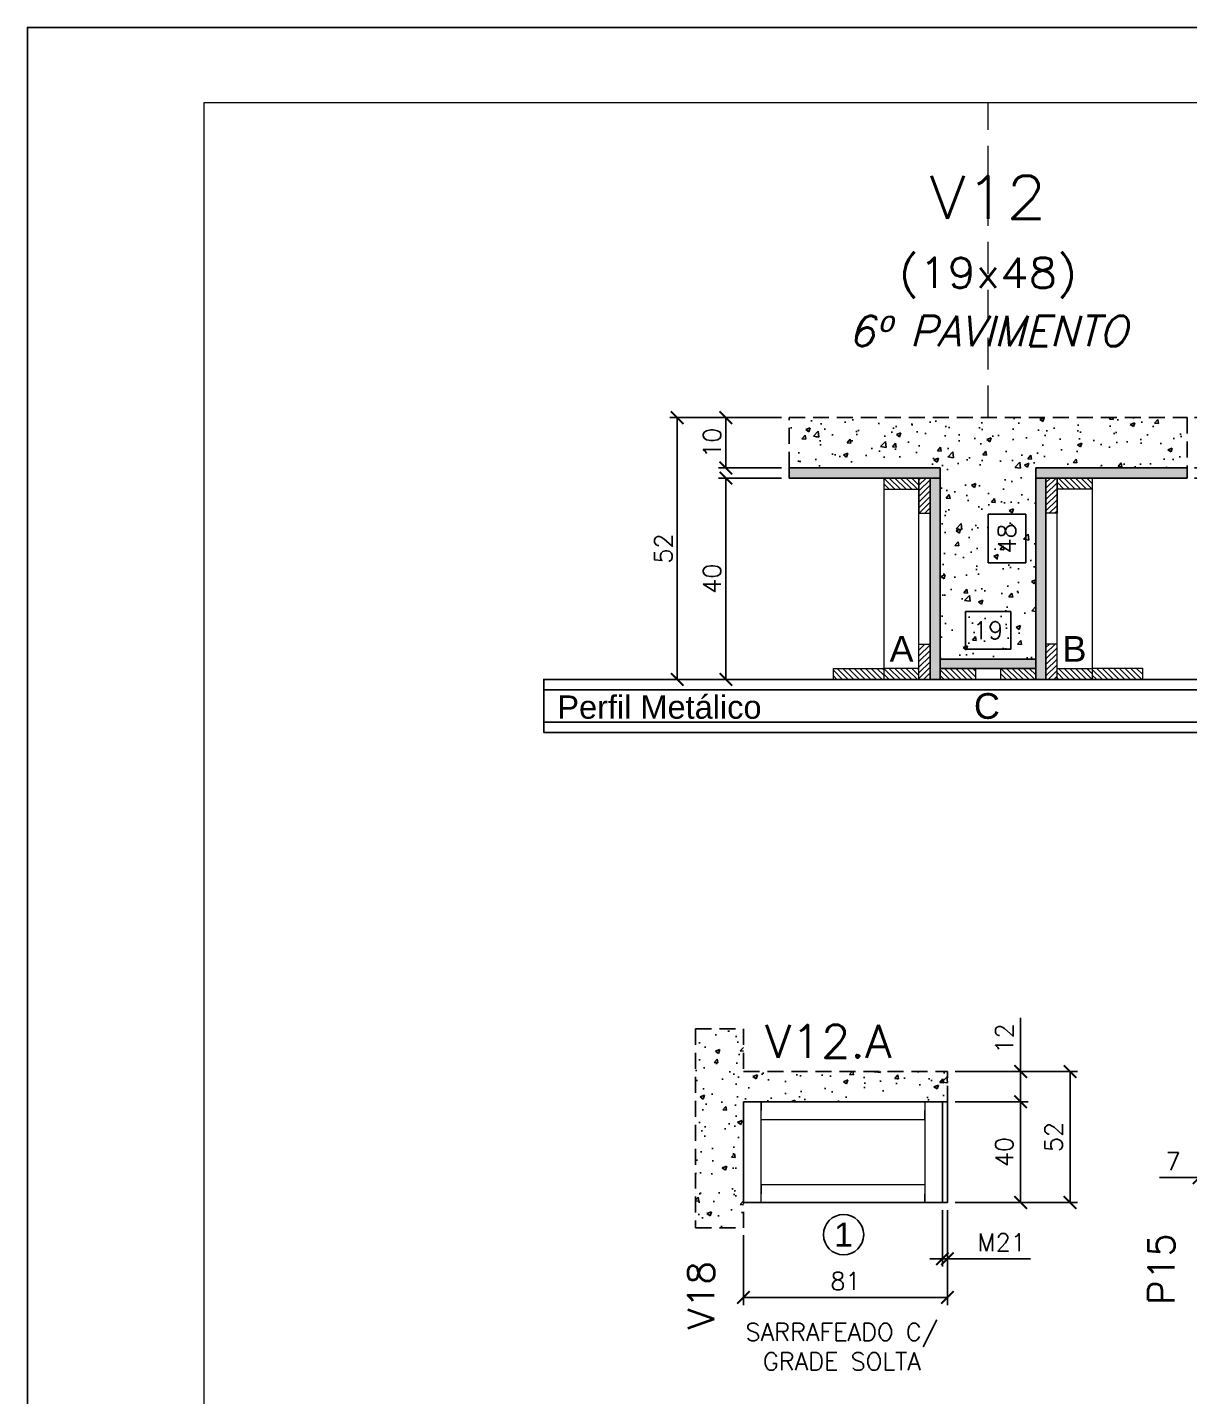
# Model space of a CAD drawing. Extents: x -23436 to 4767, y -4638 to 9755.
# Drawn here: x -15921 to -15460, y 2288 to 2832 of the extents above; entities that cross this region are included whole.
import ezdxf
from ezdxf.enums import TextEntityAlignment as Align

# ---------------------------------------------------------------- set-up
doc = ezdxf.new("R2010")
doc.units = 0
doc.header["$PDMODE"] = 2
doc.header["$PDSIZE"] = 10
doc.linetypes.add('CABLIN', pattern=[0.35, 0.25, -0.1])
doc.linetypes.add('HIDDEN', pattern=[9.525, 6.35, -3.175])
doc.layers.get('0').update_dxf_attribs({"lineweight": 13})
doc.layers.get('Defpoints').update_dxf_attribs({"lineweight": 13})
for name, color, linetype in [('Concreto', 250, 'HIDDEN'), ('Cota', 4, 'Continuous'), ('Cota Seção (2x)', 4, 'Continuous'), ('Hachura', 252, 'CABLIN'), ('MB Logo', 255, 'Continuous'), ('Painéis', 200, 'Continuous'), ('Perfil Metálico', 224, 'Continuous'), ('Romaneio', 10, 'Continuous'), ('Texto de Titulo', 7, 'Continuous'), ('Texto Qtd Sarr', 242, 'Continuous')]:
    doc.layers.add(name, color=color, linetype=linetype)
for name, color, linetype, lineweight in [('cotas', 4, 'Continuous', 13), ('FOLHA MB', 7, 'Continuous', 13), ('Madeira', 100, 'Continuous', 13), ('Sarr 2.2x7', 40, 'Continuous', 9), ('Texto Seção', 7, 'Continuous', 15)]:
    doc.layers.add(name, color=color, linetype=linetype, lineweight=lineweight)
doc.layers.add('Laje_Perimetro', color=7, linetype='Continuous', plot=False)
doc.styles.add('ARIAL', font='arial.ttf', dxfattribs={"oblique": 15, "height": 25})
doc.styles.add('REGUA-120', font='ROMANS.shx', dxfattribs={"height": 15})
doc.styles.add('ROMANS', font='romans.shx')
doc.dimstyles.new('Cota Paínel', dxfattribs={"dimtxt": 7, "dimasz": 5, "dimexe": 3, "dimexo": 3, "dimgap": 3, "dimtad": 1, "dimdec": 1, "dimzin": 12, "dimdsep": 46, "dimtxsty": 'ROMANS', "dimblk": 'ARCHTICK', "dimcen": 0, "dimclrd": 4, "dimclre": 4, "dimclrt": 1, "dimadec": 1, "dimazin": 3, "dimtfac": 1, "dimtdec": 1, "dimtmove": 0, "dimatfit": 3, "dimldrblk": 'OBLIQUE', "dimfxl": 1, "dimtolj": 1, "dimtzin": 12, "dimarcsym": 0})
doc.dimstyles.new('Cota Seção (2x)', dxfattribs={"dimtxt": 7, "dimasz": 5, "dimexe": 3, "dimexo": 3, "dimgap": 2, "dimtad": 3, "dimdec": 1, "dimlfac": 0.5, "dimzin": 12, "dimdsep": 46, "dimtxsty": 'ROMANS', "dimblk": 'ARCHTICK', "dimcen": 0, "dimclrd": 4, "dimclre": 4, "dimclrt": 1, "dimadec": 1, "dimazin": 3, "dimtfac": 1, "dimtdec": 1, "dimtmove": 0, "dimatfit": 3, "dimldrblk": 'OBLIQUE', "dimfxl": 1, "dimtolj": 1, "dimtzin": 12, "dimarcsym": 0})
doc.dimstyles.new('Cota Seção interna', dxfattribs={"dimtxt": 7, "dimasz": 6, "dimexe": 0.18, "dimexo": 2, "dimgap": -4, "dimtad": 3, "dimdec": 1, "dimlfac": 0.5, "dimzin": 12, "dimdsep": 46, "dimtxsty": 'ROMANS', "dimblk": 'ARCHTICK', "dimcen": 0.09, "dimse1": 1, "dimse2": 1, "dimsd1": 1, "dimsd2": 1, "dimclrd": 180, "dimclre": 5, "dimclrt": 1, "dimadec": 0, "dimazin": 3, "dimtfac": 1, "dimtdec": 1, "dimtofl": 0, "dimtmove": 0, "dimatfit": 3, "dimldrblk": 'ARCHTICK', "dimfxl": 1, "dimtolj": 1, "dimtzin": 0, "dimarcsym": 0})
doc.dimstyles.new('PAINEL', dxfattribs={"dimtxt": 7, "dimasz": 5, "dimexe": 3, "dimexo": 3, "dimgap": 3, "dimtad": 1, "dimdec": 1, "dimzin": 12, "dimdsep": 46, "dimtxsty": 'ROMANS', "dimblk": 'ARCHTICK', "dimcen": 0, "dimclrd": 4, "dimclre": 4, "dimclrt": 1, "dimadec": 1, "dimazin": 3, "dimtfac": 1, "dimtdec": 1, "dimtmove": 0, "dimatfit": 3, "dimldrblk": 'OBLIQUE', "dimfxl": 1, "dimtolj": 1, "dimtzin": 12, "dimarcsym": 0})
pattern_1 = [(315, (7397.5633, -5656.3843), (1.12253202, 1.12253202), [])]
pattern_2 = [(45, (-7259.8132, 25613.8796), (-1.12253202, 1.12253202), [])]
pattern_3 = [(45, (-7259.8132, 25635.8796), (-1.12253202, 1.12253202), [])]

# ---------------------------------------------------------------- blocks, each defined once
blk = doc.blocks.new('A$C169d8357')
at = {"layer": 'FOLHA MB', "color": 1}
for points in [[(0, 1199.94), (0, 149.94), (1485.02, 149.94), (1485.02, 1199.94)], [(70, 1169.94), (70, 179.94), (1455.02, 179.94), (1455.02, 1169.94)]]:
    blk.add_lwpolyline(points, close=True, dxfattribs=at)
blk = doc.blocks.new('_ArchTick')
at = {"color": 0, "linetype": 'ByBlock', "const_width": 0.15}
blk.add_lwpolyline([(-0.5, -0.5), (0.5, 0.5)], dxfattribs=at)
blk = doc.blocks.new('*D746')
at = {"layer": 'cotas', "color": 4, "lineweight": -2, "transparency": 16777216}
for p, q in [((-15556.15, 2362.5), (-15556.15, 2324.77)), ((-15637.15, 2352.5), (-15637.15, 2324.77)), ((-15637.15, 2327.77), (-15556.15, 2327.77))]:
    blk.add_line(p, q, dxfattribs=at)
at = {"layer": 'Defpoints', "color": 0, "transparency": 16777216}
for p in [(-15556.15, 2365.5), (-15637.15, 2355.5), (-15556.15, 2327.77)]:
    blk.add_point(p, dxfattribs=at)
at = {"layer": 'cotas', "color": 4, "lineweight": -2, "transparency": 16777216, "xscale": 5, "yscale": 5, "zscale": 5, "rotation": 180}
blk.add_blockref('_ArchTick', (-15637.15, 2327.77), dxfattribs=at)
at = {"layer": 'cotas', "color": 4, "lineweight": -2, "transparency": 16777216, "xscale": 5, "yscale": 5, "zscale": 5}
blk.add_blockref('_ArchTick', (-15556.15, 2327.77), dxfattribs=at)
at = {"layer": 'cotas', "color": 1, "transparency": 16777216, "insert": (-15596.65, 2334.27), "char_height": 7, "attachment_point": 5, "style": 'ROMANS'}
blk.add_mtext('\\A1;81', dxfattribs=at)
blk = doc.blocks.new('_OBLIQUE')
at = {"color": 0, "linetype": 'ByBlock', "lineweight": -2}
for p, q in [((0, 0), (-1, 0)), ((-0.5, -0.5), (0.5, 0.5))]:
    blk.add_line(p, q, dxfattribs=at)
blk = doc.blocks.new('*D747')
at = {"layer": 'cotas', "color": 4, "lineweight": -2, "transparency": 16777216}
for p, q in [((-15558.15, 2362.5), (-15558.15, 2340.14)), ((-15556.15, 2362.5), (-15556.15, 2340.14)), ((-15558.15, 2343.14), (-15563.15, 2343.14)), ((-15558.15, 2343.14), (-15556.15, 2343.14)), ((-15556.15, 2343.14), (-15523.15, 2343.14))]:
    blk.add_line(p, q, dxfattribs=at)
at = {"layer": 'Defpoints', "color": 0, "transparency": 16777216}
for p in [(-15558.15, 2365.5), (-15556.15, 2365.5), (-15556.15, 2343.14)]:
    blk.add_point(p, dxfattribs=at)
at = {"layer": 'cotas', "color": 4, "lineweight": -2, "transparency": 16777216, "xscale": 5, "yscale": 5, "zscale": 5}
blk.add_blockref('_ArchTick', (-15558.15, 2343.14), dxfattribs=at)
at = {"layer": 'cotas', "color": 4, "lineweight": -2, "transparency": 16777216, "xscale": 5, "yscale": 5, "zscale": 5, "rotation": 180}
blk.add_blockref('_ArchTick', (-15556.15, 2343.14), dxfattribs=at)
at = {"layer": 'cotas', "color": 1, "transparency": 16777216, "insert": (-15534.65, 2349.64), "char_height": 7, "attachment_point": 5, "style": 'ROMANS'}
blk.add_mtext('\\A1;M21', dxfattribs=at)
blk = doc.blocks.new('*D748')
at = {"layer": 'Cota', "color": 4, "lineweight": -2, "transparency": 16777216}
for p, q in [((-15553.15, 2405.5), (-15524.13, 2405.5)), ((-15527.13, 2405.5), (-15527.13, 2365.5)), ((-15553.15, 2365.5), (-15524.13, 2365.5))]:
    blk.add_line(p, q, dxfattribs=at)
at = {"layer": 'Defpoints', "color": 0, "transparency": 16777216}
for p in [(-15556.15, 2405.5), (-15556.15, 2365.5), (-15527.13, 2365.5)]:
    blk.add_point(p, dxfattribs=at)
at = {"layer": 'Cota', "color": 4, "lineweight": -2, "transparency": 16777216, "xscale": 5, "yscale": 5, "zscale": 5}
for p, rotation in [((-15527.13, 2405.5), 90), ((-15527.13, 2365.5), 270)]:
    blk.add_blockref('_ArchTick', p, dxfattribs=dict(at, rotation=rotation))
at = {"layer": 'Cota', "color": 1, "transparency": 16777216, "insert": (-15533.63, 2385.5), "char_height": 7, "attachment_point": 5, "rotation": 90, "style": 'ROMANS'}
blk.add_mtext('\\A1;40', dxfattribs=at)
blk = doc.blocks.new('*D749')
at = {"layer": 'Cota', "color": 4, "lineweight": -2, "transparency": 16777216}
for p, q in [((-15527.13, 2417.5), (-15527.13, 2438.83)), ((-15553.15, 2417.5), (-15524.13, 2417.5)), ((-15527.13, 2405.5), (-15527.13, 2417.5)), ((-15553.15, 2405.5), (-15524.13, 2405.5))]:
    blk.add_line(p, q, dxfattribs=at)
at = {"layer": 'Defpoints', "color": 0, "transparency": 16777216}
for p in [(-15556.15, 2417.5), (-15527.13, 2417.5), (-15556.15, 2405.5)]:
    blk.add_point(p, dxfattribs=at)
at = {"layer": 'Cota', "color": 4, "lineweight": -2, "transparency": 16777216, "xscale": 5, "yscale": 5, "zscale": 5}
for p, rotation in [((-15527.13, 2417.5), 90), ((-15527.13, 2405.5), 270)]:
    blk.add_blockref('_ArchTick', p, dxfattribs=dict(at, rotation=rotation))
at = {"layer": 'Cota', "color": 1, "transparency": 16777216, "insert": (-15533.63, 2430.66), "char_height": 7, "attachment_point": 5, "rotation": 90, "style": 'ROMANS'}
blk.add_mtext('\\A1;12', dxfattribs=at)
blk = doc.blocks.new('*D750')
at = {"layer": 'Cota', "color": 4, "lineweight": -2, "transparency": 16777216}
for p, q in [((-15553.15, 2417.5), (-15504.5, 2417.5)), ((-15507.5, 2365.5), (-15507.5, 2417.5)), ((-15553.15, 2365.5), (-15504.5, 2365.5))]:
    blk.add_line(p, q, dxfattribs=at)
at = {"layer": 'Defpoints', "color": 0, "transparency": 16777216}
for p in [(-15556.15, 2417.5), (-15507.5, 2417.5), (-15556.15, 2365.5)]:
    blk.add_point(p, dxfattribs=at)
at = {"layer": 'Cota', "color": 4, "lineweight": -2, "transparency": 16777216, "xscale": 5, "yscale": 5, "zscale": 5}
for p, rotation in [((-15507.5, 2417.5), 90), ((-15507.5, 2365.5), 270)]:
    blk.add_blockref('_ArchTick', p, dxfattribs=dict(at, rotation=rotation))
at = {"layer": 'Cota', "color": 1, "transparency": 16777216, "insert": (-15514, 2391.5), "char_height": 7, "attachment_point": 5, "rotation": 90, "style": 'ROMANS'}
blk.add_mtext('\\A1;52', dxfattribs=at)
blk = doc.blocks.new('*D751')
at = {"layer": 'Cota', "color": 4, "lineweight": -2, "transparency": 16777216}
for p, q in [((-15456.27, 2386.5), (-15456.27, 2372.37)), ((-15449.27, 2386.5), (-15449.27, 2372.37)), ((-15456.27, 2375.37), (-15471.94, 2375.37)), ((-15449.27, 2375.37), (-15456.27, 2375.37))]:
    blk.add_line(p, q, dxfattribs=at)
at = {"layer": 'Defpoints', "color": 0, "transparency": 16777216}
for p in [(-15456.27, 2389.5), (-15449.27, 2389.5), (-15456.27, 2375.37)]:
    blk.add_point(p, dxfattribs=at)
at = {"layer": 'Cota', "color": 4, "lineweight": -2, "transparency": 16777216, "xscale": 5, "yscale": 5, "zscale": 5, "rotation": 180}
blk.add_blockref('_ArchTick', (-15456.27, 2375.37), dxfattribs=at)
at = {"layer": 'Cota', "color": 4, "lineweight": -2, "transparency": 16777216, "xscale": 5, "yscale": 5, "zscale": 5}
blk.add_blockref('_ArchTick', (-15449.27, 2375.37), dxfattribs=at)
at = {"layer": 'Cota', "color": 1, "transparency": 16777216, "insert": (-15466.6, 2381.87), "char_height": 7, "attachment_point": 5, "style": 'ROMANS'}
blk.add_mtext('\\A1;7', dxfattribs=at)
blk = doc.blocks.new('titulo1')
at = {"layer": 'Defpoints', "color": 252, "linetype": 'HIDDEN', "ltscale": 2}
blk.add_line((0, 0), (0, 125), dxfattribs=at)
at = {"layer": 'Defpoints', "style": 'ROMANS', "oblique": 15}
blk.add_attdef('FOLHA', text='', height=10, dxfattribs=at).set_placement((0, 15.58), align=Align.MIDDLE_CENTER)
at = {"layer": 'Texto Qtd Sarr', "color": 3, "style": 'ROMANS', "oblique": 15}
for tag, height, p in [('TITULO', 17, (0, 71.45)), ('SEÇÃO', 12, (0, 41.55))]:
    blk.add_attdef(tag, text='', height=height, dxfattribs=at).set_placement(p, align=Align.MIDDLE_CENTER)
blk = doc.blocks.new('*D774')
at = {"layer": 'Cota Seção (2x)', "color": 180, "lineweight": -2, "transparency": 16777216}
for p, q in [((-15531.06, 2600.26), (-15549.06, 2600.26)), ((-15549.06, 2600.26), (-15549.06, 2585.26)), ((-15531.06, 2585.26), (-15531.06, 2600.26)), ((-15549.06, 2585.26), (-15531.06, 2585.26))]:
    blk.add_line(p, q, dxfattribs=at)
at = {"layer": 'Defpoints', "color": 0, "transparency": 16777216}
for p in [(-15559.06, 2581.26), (-15521.06, 2581.26), (-15521.06, 2581.26)]:
    blk.add_point(p, dxfattribs=at)
at = {"layer": 'Cota Seção (2x)', "color": 1, "transparency": 16777216, "insert": (-15540.06, 2592.76), "char_height": 7, "attachment_point": 5, "style": 'ROMANS'}
blk.add_mtext('\\A1;19', dxfattribs=at)
blk = doc.blocks.new('*D775')
at = {"layer": 'Cota', "color": 4, "lineweight": -2, "transparency": 16777216}
for p, q in [((-15458.06, 2677.26), (-15414.69, 2677.26)), ((-15417.69, 2677.26), (-15417.69, 2657.26)), ((-15458.06, 2657.26), (-15414.69, 2657.26))]:
    blk.add_line(p, q, dxfattribs=at)
at = {"layer": 'Defpoints', "color": 0, "transparency": 16777216}
for p in [(-15461.06, 2677.26), (-15461.06, 2657.26), (-15417.69, 2657.26)]:
    blk.add_point(p, dxfattribs=at)
at = {"layer": 'Cota', "color": 4, "lineweight": -2, "transparency": 16777216, "xscale": 5, "yscale": 5, "zscale": 5}
for p, rotation in [((-15417.69, 2677.26), 90), ((-15417.69, 2657.26), 270)]:
    blk.add_blockref('_ArchTick', p, dxfattribs=dict(at, rotation=rotation))
at = {"layer": 'Cota', "color": 1, "transparency": 16777216, "insert": (-15423.19, 2667.26), "char_height": 7, "attachment_point": 5, "rotation": 90, "style": 'ROMANS'}
blk.add_mtext('\\A1;10', dxfattribs=at)
blk = doc.blocks.new('*D776')
at = {"layer": 'Cota', "color": 4, "lineweight": -2, "transparency": 16777216}
for p, q in [((-15622.06, 2677.26), (-15666.43, 2677.26)), ((-15663.43, 2573.26), (-15663.43, 2677.26)), ((-15600.06, 2573.26), (-15666.43, 2573.26))]:
    blk.add_line(p, q, dxfattribs=at)
at = {"layer": 'Defpoints', "color": 0, "transparency": 16777216}
for p in [(-15663.43, 2677.26), (-15619.06, 2677.26), (-15597.06, 2573.26)]:
    blk.add_point(p, dxfattribs=at)
at = {"layer": 'Cota', "color": 4, "lineweight": -2, "transparency": 16777216, "xscale": 5, "yscale": 5, "zscale": 5}
for p, rotation in [((-15663.43, 2677.26), 90), ((-15663.43, 2573.26), 270)]:
    blk.add_blockref('_ArchTick', p, dxfattribs=dict(at, rotation=rotation))
at = {"layer": 'Cota', "color": 1, "transparency": 16777216, "insert": (-15668.93, 2625.26), "char_height": 7, "attachment_point": 5, "rotation": 90, "style": 'ROMANS'}
blk.add_mtext('\\A1;52', dxfattribs=at)
blk = doc.blocks.new('*D777')
at = {"layer": 'Cota', "color": 4, "lineweight": -2, "transparency": 16777216}
for p, q in [((-15458.06, 2653.26), (-15414.69, 2653.26)), ((-15417.69, 2573.26), (-15417.69, 2653.26)), ((-15480.06, 2573.26), (-15414.69, 2573.26))]:
    blk.add_line(p, q, dxfattribs=at)
at = {"layer": 'Defpoints', "color": 0, "transparency": 16777216}
for p in [(-15461.06, 2653.26), (-15417.69, 2653.26), (-15483.06, 2573.26)]:
    blk.add_point(p, dxfattribs=at)
at = {"layer": 'Cota', "color": 4, "lineweight": -2, "transparency": 16777216, "xscale": 5, "yscale": 5, "zscale": 5}
for p, rotation in [((-15417.69, 2653.26), 90), ((-15417.69, 2573.26), 270)]:
    blk.add_blockref('_ArchTick', p, dxfattribs=dict(at, rotation=rotation))
at = {"layer": 'Cota', "color": 1, "transparency": 16777216, "insert": (-15423.19, 2613.26), "char_height": 7, "attachment_point": 5, "rotation": 90, "style": 'ROMANS'}
blk.add_mtext('\\A1;40', dxfattribs=at)
blk = doc.blocks.new('*D778')
at = {"layer": 'Cota Seção (2x)', "color": 180, "lineweight": -2, "transparency": 16777216}
for p, q in [((-15525.06, 2638.93), (-15540.06, 2638.93)), ((-15540.06, 2638.93), (-15540.06, 2619.59)), ((-15525.06, 2619.59), (-15525.06, 2638.93)), ((-15540.06, 2619.59), (-15525.06, 2619.59))]:
    blk.add_line(p, q, dxfattribs=at)
at = {"layer": 'Defpoints', "color": 0, "transparency": 16777216}
for p in [(-15521.06, 2677.26), (-15521.06, 2677.26), (-15521.06, 2581.26)]:
    blk.add_point(p, dxfattribs=at)
at = {"layer": 'Cota Seção (2x)', "color": 1, "transparency": 16777216, "insert": (-15532.56, 2629.26), "char_height": 7, "attachment_point": 5, "rotation": 90, "style": 'ROMANS'}
blk.add_mtext('\\A1;48', dxfattribs=at)
blk = doc.blocks.new('*D779')
at = {"layer": 'Cota', "color": 4, "lineweight": -2, "transparency": 16777216}
for p, q in [((-15622.06, 2677.26), (-15647.11, 2677.26)), ((-15644.11, 2677.26), (-15644.11, 2657.26)), ((-15622.06, 2657.26), (-15647.11, 2657.26))]:
    blk.add_line(p, q, dxfattribs=at)
at = {"layer": 'Defpoints', "color": 0, "transparency": 16777216}
for p in [(-15619.06, 2677.26), (-15644.11, 2657.26), (-15619.06, 2657.26)]:
    blk.add_point(p, dxfattribs=at)
at = {"layer": 'Cota', "color": 4, "lineweight": -2, "transparency": 16777216, "xscale": 5, "yscale": 5, "zscale": 5}
for p, rotation in [((-15644.11, 2677.26), 90), ((-15644.11, 2657.26), 270)]:
    blk.add_blockref('_ArchTick', p, dxfattribs=dict(at, rotation=rotation))
at = {"layer": 'Cota', "color": 1, "transparency": 16777216, "insert": (-15649.61, 2667.26), "char_height": 7, "attachment_point": 5, "rotation": 90, "style": 'ROMANS'}
blk.add_mtext('\\A1;10', dxfattribs=at)
blk = doc.blocks.new('*D780')
at = {"layer": 'Cota', "color": 4, "lineweight": -2, "transparency": 16777216}
for p, q in [((-15622.06, 2653.26), (-15647.11, 2653.26)), ((-15644.11, 2653.26), (-15644.11, 2573.26)), ((-15600.06, 2573.26), (-15647.11, 2573.26))]:
    blk.add_line(p, q, dxfattribs=at)
at = {"layer": 'Defpoints', "color": 0, "transparency": 16777216}
for p in [(-15619.06, 2653.26), (-15644.11, 2573.26), (-15597.06, 2573.26)]:
    blk.add_point(p, dxfattribs=at)
at = {"layer": 'Cota', "color": 4, "lineweight": -2, "transparency": 16777216, "xscale": 5, "yscale": 5, "zscale": 5}
for p, rotation in [((-15644.11, 2653.26), 90), ((-15644.11, 2573.26), 270)]:
    blk.add_blockref('_ArchTick', p, dxfattribs=dict(at, rotation=rotation))
at = {"layer": 'Cota', "color": 1, "transparency": 16777216, "insert": (-15649.61, 2613.26), "char_height": 7, "attachment_point": 5, "rotation": 90, "style": 'ROMANS'}
blk.add_mtext('\\A1;40', dxfattribs=at)

msp = doc.modelspace()

# ---------------------------------------------------------------- hatches: boundary and pattern name
at = {"layer": 'Concreto'}
h = msp.add_hatch(dxfattribs=at)
h.set_pattern_fill('AR-CONC', color=256, scale=2.5)
h.set_pattern_definition([(50, (3257.573, -4569.665), (17.931505, -1.568803), [1.875, -20.625]), (355, (3257.573, -4569.665), (-3.468783, 18.804803), [1.5, -16.5]), (100.45144, (3259.067, -4569.796), (14.462721, 17.236), [1.593505, -17.528553]), (46.1842, (3257.573, -4564.665), (26.681033, -4.137982), [2.8125, -30.9375]), (96.63564, (3259.796, -4565.01), (23.36655, 24.352965), [2.39026, -26.292844]), (351.18416, (3257.573, -4564.665), (23.36655, 24.352965), [2.25, -24.75]), (21, (3260.073, -4565.915), (14.922676, -10.065472), [1.875, -20.625]), (326, (3260.073, -4565.915), (6.082883, 18.128751), [1.5, -16.5]), (71.45144, (3261.316, -4566.754), (21.00556, 8.063279), [1.593505, -17.528553]), (37.5, (3257.5727, -4569.6655), (0.3039964, 8.3223463), [0, -16.3, 0, -16.75, 0, -16.5625]), (7.5, (3257.573, -4569.6655), (6.5767384, 9.8602928), [0, -9.55, 0, -15.925, 0, -6.3125]), (327.5, (3251.9977, -4569.6655), (13.345561, -0.5638718), [0, -6.25, 0, -19.5, 0, -25.875]), (317.5, (3249.498, -4569.665), (14.579654, 2.5026246), [0, -8.125, 0, -12.95, 0, -18.375])])
h.paths.add_polyline_path([(-15619.06, 2657.26), (-15619.06, 2677.26), (-15461.06, 2677.26), (-15461.06, 2657.26), (-15521.06, 2657.26), (-15521.06, 2581.26), (-15559.06, 2581.26), (-15559.06, 2657.26)])
h = msp.add_hatch(dxfattribs=at)
h.set_pattern_fill('AR-CONC', color=256, scale=2.5)
h.set_pattern_definition([(50, (-30, 0), (17.931505, -1.568803), [1.875, -20.625]), (355, (-30, 0), (-3.468783, 18.804803), [1.5, -16.5]), (100.45144, (-28.506, -0.13), (14.462721, 17.236), [1.593505, -17.528553]), (46.1842, (-30, 5), (26.681033, -4.137982), [2.8125, -30.9375]), (96.63564, (-27.777, 4.655), (23.36655, 24.352965), [2.39026, -26.292844]), (351.18416, (-30, 5), (23.36655, 24.352965), [2.25, -24.75]), (21, (-27.5, 3.75), (14.922676, -10.065472), [1.875, -20.625]), (326, (-27.5, 3.75), (6.082883, 18.128751), [1.5, -16.5]), (71.45144, (-26.256, 2.911), (21.00556, 8.063279), [1.593505, -17.528553]), (37.5, (-30, 0), (0.3039964, 8.3223463), [0, -16.3, 0, -16.75, 0, -16.5625]), (7.5, (-30, 0), (6.5767384, 9.860293), [0, -9.55, 0, -15.925, 0, -6.3125]), (327.5, (-35.575, 0), (13.345561, -0.5638718), [0, -6.25, 0, -19.5, 0, -25.875]), (317.5, (-38.075, 0), (14.579654, 2.5026246), [0, -8.125, 0, -12.95, 0, -18.375])])
h.paths.add_polyline_path([(-15556.15, 2417.5), (-15637.15, 2417.5), (-15637.15, 2434.5), (-15656.15, 2434.5), (-15656.15, 2355.5), (-15637.15, 2355.5), (-15637.15, 2365.5), (-15637.15, 2405.5), (-15556.15, 2405.5)])
at = {"layer": 'Hachura'}
h = msp.add_hatch(color=256, dxfattribs=at)
h.dxf.hatch_style = 1
h.paths.add_polyline_path([(-15559.06, 2653.26), (-15559.06, 2657.26), (-15619.06, 2657.26), (-15619.06, 2653.26)])
h = msp.add_hatch(color=256, dxfattribs=at)
h.dxf.hatch_style = 1
h.paths.add_polyline_path([(-15461.06, 2653.26), (-15461.06, 2657.26), (-15521.06, 2657.26), (-15521.06, 2653.26)])
h = msp.add_hatch(dxfattribs=at)
h.set_pattern_fill('ANSI31', color=256, scale=0.5, angle=270, style=0)
h.set_pattern_definition([(315, (7393.1633, -5654.3843), (1.12253202, 1.12253202), [])])
h.paths.add_polyline_path([(-15567.46, 2648.86), (-15567.46, 2653.26), (-15581.46, 2653.26), (-15581.46, 2648.86)])
h = msp.add_hatch(dxfattribs=at)
h.set_pattern_fill('ANSI31', color=256, scale=0.5, angle=360, style=0)
h.set_pattern_definition(pattern_2)
h.paths.add_polyline_path([(-15563.06, 2653.26), (-15567.46, 2653.26), (-15567.46, 2639.26), (-15563.06, 2639.26)])
h = msp.add_hatch(color=256, dxfattribs=at)
h.dxf.hatch_style = 1
h.paths.add_polyline_path([(-15563.06, 2653.26), (-15559.06, 2653.26), (-15559.06, 2573.26), (-15563.06, 2573.26)])
h = msp.add_hatch(color=256, dxfattribs=at)
h.dxf.hatch_style = 1
h.paths.add_polyline_path([(-15517.06, 2653.26), (-15521.06, 2653.26), (-15521.06, 2573.26), (-15517.06, 2573.26)])
h = msp.add_hatch(dxfattribs=at)
h.set_pattern_fill('ANSI31', color=256, scale=0.5, angle=360, style=0)
h.set_pattern_definition(pattern_2)
h.paths.add_polyline_path([(-15517.06, 2653.26), (-15512.66, 2653.26), (-15512.66, 2639.26), (-15517.06, 2639.26)])
h = msp.add_hatch(dxfattribs=at)
h.set_pattern_fill('ANSI31', color=256, scale=0.5, angle=270, style=0)
h.set_pattern_definition([(315, (7401.9633, -5654.3843), (1.12253202, 1.12253202), [])])
h.paths.add_polyline_path([(-15512.66, 2648.86), (-15512.66, 2653.26), (-15498.66, 2653.26), (-15498.66, 2648.86)])
h = msp.add_hatch(dxfattribs=at)
h.set_pattern_fill('ANSI31', color=256, scale=0.5, angle=360, style=0)
h.set_pattern_definition(pattern_3)
h.paths.add_polyline_path([(-15563.06, 2573.26), (-15567.46, 2573.26), (-15567.46, 2587.26), (-15563.06, 2587.26)])
h = msp.add_hatch(dxfattribs=at)
h.set_pattern_fill('ANSI31', color=256, scale=0.5, angle=360, style=0)
h.set_pattern_definition(pattern_3)
h.paths.add_polyline_path([(-15517.06, 2573.26), (-15512.66, 2573.26), (-15512.66, 2587.26), (-15517.06, 2587.26)])
h = msp.add_hatch(color=256, dxfattribs=at)
h.dxf.hatch_style = 1
h.paths.add_polyline_path([(-15521.06, 2577.66), (-15521.06, 2581.26), (-15559.06, 2581.26), (-15559.06, 2577.66)])
h = msp.add_hatch(dxfattribs=at)
h.set_pattern_fill('ANSI31', color=256, scale=0.5, angle=270, style=0)
h.set_pattern_definition([(315, (7393.1633, -5656.3843), (1.12253202, 1.12253202), [])])
h.paths.add_polyline_path([(-15601.46, 2573.26), (-15601.46, 2577.66), (-15581.46, 2577.66), (-15581.46, 2573.26)])
h = msp.add_hatch(dxfattribs=at)
h.set_pattern_fill('ANSI31', color=256, scale=0.5, angle=270, style=0)
h.set_pattern_definition([(315, (7393.1633, -5729.9843), (1.12253202, 1.12253202), [])])
h.paths.add_polyline_path([(-15567.46, 2573.26), (-15567.46, 2577.66), (-15581.46, 2577.66), (-15581.46, 2573.26)])
h = msp.add_hatch(dxfattribs=at)
h.set_pattern_fill('ANSI31', color=256, scale=0.5, angle=270, style=0)
h.set_pattern_definition(pattern_1)
h.paths.add_polyline_path([(-15559.06, 2573.26), (-15559.06, 2577.66), (-15545.06, 2577.66), (-15545.06, 2573.26)])
h = msp.add_hatch(dxfattribs=at)
h.set_pattern_fill('ANSI31', color=256, scale=0.5, angle=270, style=0)
h.set_pattern_definition(pattern_1)
h.paths.add_polyline_path([(-15521.06, 2573.26), (-15521.06, 2577.66), (-15535.06, 2577.66), (-15535.06, 2573.26)])
h = msp.add_hatch(dxfattribs=at)
h.set_pattern_fill('ANSI31', color=256, scale=0.5, angle=270, style=0)
h.set_pattern_definition([(315, (7401.9633, -5729.9843), (1.12253202, 1.12253202), [])])
h.paths.add_polyline_path([(-15512.66, 2573.26), (-15512.66, 2577.66), (-15498.66, 2577.66), (-15498.66, 2573.26)])
h = msp.add_hatch(dxfattribs=at)
h.set_pattern_fill('ANSI31', color=256, scale=0.5, angle=270, style=0)
h.set_pattern_definition([(315, (7401.9633, -5656.3843), (1.12253202, 1.12253202), [])])
h.paths.add_polyline_path([(-15478.66, 2573.26), (-15478.66, 2577.66), (-15498.66, 2577.66), (-15498.66, 2573.26)])

# ---------------------------------------------------------------- linework, layer by layer
at = {"layer": 'Concreto'}
for p, q in [((-15656.15, 2434.5), (-15637.15, 2434.5)), ((-15656.15, 2434.5), (-15656.15, 2355.5)), ((-15637.15, 2434.5), (-15637.15, 2417.5)), ((-15637.15, 2417.5), (-15556.15, 2417.5)), ((-15556.15, 2405.5), (-15556.15, 2417.5)), ((-15637.15, 2355.5), (-15637.15, 2365.5)), ((-15656.15, 2355.5), (-15637.15, 2355.5))]:
    msp.add_line(p, q, dxfattribs=at)
msp.add_lwpolyline([(-15619.06, 2657.26), (-15619.06, 2677.26), (-15461.06, 2677.26), (-15461.06, 2657.26), (-15521.06, 2657.26), (-15521.06, 2581.26), (-15559.06, 2581.26), (-15559.06, 2657.26)], close=True, dxfattribs=at)
at = {"layer": 'Laje_Perimetro'}
msp.add_lwpolyline([(-14436.36, 2832.26), (-15921.38, 2832.26), (-15921.38, 1782.26), (-14436.36, 1782.26)], close=True, dxfattribs=at)
at = {"layer": 'Madeira'}
for points in [[(-15567.46, 2648.86), (-15567.46, 2653.26), (-15581.46, 2653.26), (-15581.46, 2648.86)], [(-15567.46, 2653.26), (-15581.46, 2653.26), (-15581.46, 2573.26), (-15567.46, 2573.26)], [(-15563.06, 2653.26), (-15567.46, 2653.26), (-15567.46, 2639.26), (-15563.06, 2639.26)], [(-15517.06, 2653.26), (-15512.66, 2653.26), (-15512.66, 2639.26), (-15517.06, 2639.26)], [(-15512.66, 2648.86), (-15512.66, 2653.26), (-15498.66, 2653.26), (-15498.66, 2648.86)], [(-15512.66, 2653.26), (-15498.66, 2653.26), (-15498.66, 2573.26), (-15512.66, 2573.26)], [(-15563.06, 2573.26), (-15567.46, 2573.26), (-15567.46, 2587.26), (-15563.06, 2587.26)], [(-15517.06, 2573.26), (-15512.66, 2573.26), (-15512.66, 2587.26), (-15517.06, 2587.26)], [(-15601.46, 2573.26), (-15601.46, 2577.66), (-15581.46, 2577.66), (-15581.46, 2573.26)], [(-15567.46, 2573.26), (-15567.46, 2577.66), (-15581.46, 2577.66), (-15581.46, 2573.26)], [(-15559.06, 2573.26), (-15559.06, 2577.66), (-15545.06, 2577.66), (-15545.06, 2573.26)], [(-15521.06, 2573.26), (-15521.06, 2577.66), (-15535.06, 2577.66), (-15535.06, 2573.26)], [(-15512.66, 2573.26), (-15512.66, 2577.66), (-15498.66, 2577.66), (-15498.66, 2573.26)], [(-15478.66, 2573.26), (-15478.66, 2577.66), (-15498.66, 2577.66), (-15498.66, 2573.26)]]:
    msp.add_lwpolyline(points, close=True, dxfattribs=at)
at = {"layer": 'Painéis'}
for p, q in [((-15637.15, 2365.5), (-15637.15, 2405.5)), ((-15637.15, 2405.5), (-15556.15, 2405.5)), ((-15558.15, 2405.5), (-15558.15, 2365.5)), ((-15556.15, 2405.5), (-15556.15, 2365.5)), ((-15556.15, 2365.5), (-15637.15, 2365.5))]:
    msp.add_line(p, q, dxfattribs=at)
for points in [[(-15559.06, 2653.26), (-15559.06, 2657.26), (-15619.06, 2657.26), (-15619.06, 2653.26)], [(-15461.06, 2653.26), (-15461.06, 2657.26), (-15521.06, 2657.26), (-15521.06, 2653.26)], [(-15563.06, 2653.26), (-15559.06, 2653.26), (-15559.06, 2573.26), (-15563.06, 2573.26)], [(-15517.06, 2653.26), (-15521.06, 2653.26), (-15521.06, 2573.26), (-15517.06, 2573.26)], [(-15521.06, 2577.66), (-15521.06, 2581.26), (-15559.06, 2581.26), (-15559.06, 2577.66)]]:
    msp.add_lwpolyline(points, close=True, dxfattribs=at)
at = {"layer": 'Perfil Metálico'}
msp.add_lwpolyline([(-15403.04, 2552.19), (-15716.39, 2552.19), (-15716.39, 2573.26), (-15403.04, 2573.26)], close=True, dxfattribs=at)
for points in [[(-15716.39, 2569.1), (-15403.04, 2569.1)], [(-15403.04, 2556.35), (-15716.39, 2556.35)]]:
    msp.add_lwpolyline(points, dxfattribs=at)
at = {"layer": 'Romaneio'}
msp.add_circle((-15597.4, 2352.73), 8, dxfattribs=at)
at = {"layer": 'Sarr 2.2x7', "color": 50}
for p, q in [((-15637.15, 2365.5), (-15637.15, 2405.5)), ((-15637.15, 2405.5), (-15633.65, 2405.5)), ((-15630.15, 2405.5), (-15633.65, 2405.5)), ((-15630.15, 2365.5), (-15630.15, 2405.5)), ((-15630.15, 2405.5), (-15630.15, 2402)), ((-15630.15, 2405.5), (-15565.15, 2405.5)), ((-15565.15, 2405.5), (-15561.65, 2405.5)), ((-15565.15, 2405.5), (-15565.15, 2365.5)), ((-15565.15, 2405.5), (-15565.15, 2402)), ((-15558.15, 2405.5), (-15561.65, 2405.5)), ((-15558.15, 2405.5), (-15558.15, 2365.5)), ((-15630.15, 2398.5), (-15630.15, 2402)), ((-15630.15, 2398.5), (-15565.15, 2398.5)), ((-15565.15, 2398.5), (-15565.15, 2402)), ((-15565.15, 2372.5), (-15630.15, 2372.5)), ((-15630.15, 2372.5), (-15630.15, 2369)), ((-15565.15, 2372.5), (-15565.15, 2369)), ((-15630.15, 2365.5), (-15630.15, 2369)), ((-15565.15, 2365.5), (-15565.15, 2369)), ((-15637.15, 2365.5), (-15633.65, 2365.5)), ((-15630.15, 2365.5), (-15633.65, 2365.5)), ((-15565.15, 2365.5), (-15630.15, 2365.5)), ((-15565.15, 2365.5), (-15561.65, 2365.5)), ((-15558.15, 2365.5), (-15561.65, 2365.5))]:
    msp.add_line(p, q, dxfattribs=at)

# ---------------------------------------------------------------- block references
at = {"layer": 'MB Logo'}
msp.add_blockref('A$C169d8357', (-15921.38, 1632.32), dxfattribs=at)
at = {"layer": 'Texto Seção'}
ref = msp.add_blockref('titulo1', (-15540.06, 2677.26), dxfattribs=at)
ref.add_attrib('TITULO', 'V12', dxfattribs={"layer": 'Texto de Titulo', "color": 7, "height": 17, "style": 'ROMANS', "width": 1.1}).set_placement((-15540.06, 2764.76), align=Align.MIDDLE_CENTER)
ref.add_attrib('SEÇÃO', '(19x48)', dxfattribs={"layer": 'Texto de Titulo', "color": 7, "height": 12, "style": 'ROMANS', "width": 1.1}).set_placement((-15540.06, 2734.76), align=Align.MIDDLE_CENTER)
ref.add_attrib('REAPROVEITAMENTO', '6º PAVIMENTO', dxfattribs={"layer": 'Texto de Titulo', "color": 7, "height": 12, "style": 'ROMANS', "oblique": 15}).set_placement((-15540.06, 2711.63), align=Align.MIDDLE_CENTER)

# ---------------------------------------------------------------- texts
at = {"layer": 'Painéis', "color": 1, "insert": (-15598.06, 2308.23), "char_height": 7, "attachment_point": 5, "style": 'ROMANS'}
msp.add_mtext('\\A1;SARRAFEADO C/\\PGRADE SOLTA', dxfattribs=at)
at = {"layer": 'Romaneio', "color": 0, "style": 'ARIAL'}
msp.add_text('1', height=9.6, dxfattribs=at).set_placement((-15597.4, 2352.73), align=Align.MIDDLE_CENTER)
at = {"layer": 'Texto Seção', "color": 0, "linetype": 'Continuous', "style": 'ARIAL'}
for s, p in [('A', (-15574.38, 2585.39)), ('B', (-15505.73, 2585.39)), ('C', (-15540.49, 2562.72))]:
    msp.add_text(s, height=10.22, dxfattribs=at).set_placement(p, align=Align.MIDDLE_CENTER)
at = {"layer": 'Texto Seção', "style": 'ARIAL'}
msp.add_text('Perfil Metálico', height=9.24, dxfattribs=at).set_placement((-15670.49, 2562.28), align=Align.MIDDLE_CENTER)
at = {"layer": 'Texto Seção', "style": 'REGUA-120', "width": 1.05}
msp.add_text('V12.A', height=13, dxfattribs=at).set_placement((-15628.61, 2423.02))
for s, p in [('P15', (-15471.26, 2339.06)), ('V18', (-15653.99, 2328.65))]:
    msp.add_text(s, height=10.4, rotation=90, dxfattribs=at).set_placement(p, align=Align.MIDDLE_CENTER)

# ---------------------------------------------------------------- dimensions: what is measured, and where the dimension line sits
at = {"layer": 'Cota'}
for base, p1, p2, dimstyle, picture, middle in [((-15663.43, 2677.26), (-15597.06, 2573.26), (-15619.06, 2677.26), 'Cota Seção (2x)', '*D776', (-15668.93, 2625.26)), ((-15644.11, 2657.26), (-15619.06, 2677.26), (-15619.06, 2657.26), 'Cota Seção (2x)', '*D779', (-15649.61, 2667.26)), ((-15417.69, 2657.26), (-15461.06, 2677.26), (-15461.06, 2657.26), 'Cota Seção (2x)', '*D775', (-15423.19, 2667.26)), ((-15644.11, 2573.26), (-15619.06, 2653.26), (-15597.06, 2573.26), 'Cota Seção (2x)', '*D780', (-15649.61, 2613.26)), ((-15417.69, 2653.26), (-15483.06, 2573.26), (-15461.06, 2653.26), 'Cota Seção (2x)', '*D777', (-15423.19, 2613.26)), ((-15527.13, 2417.5), (-15556.15, 2405.5), (-15556.15, 2417.5), 'Cota Paínel', '*D749', (-15533.63, 2430.66)), ((-15507.5, 2417.5), (-15556.15, 2365.5), (-15556.15, 2417.5), 'Cota Paínel', '*D750', (-15514, 2391.5)), ((-15527.13, 2365.5), (-15556.15, 2405.5), (-15556.15, 2365.5), 'Cota Paínel', '*D748', (-15533.63, 2385.5))]:
    dim = msp.add_linear_dim(base=base, p1=p1, p2=p2, angle=90, dimstyle=dimstyle, dxfattribs=at)
    dim.commit()
    dim.dimension.update_dxf_attribs({"geometry": picture, "text_midpoint": middle})
dim = msp.add_linear_dim(base=(-15456.27, 2375.37), p1=(-15449.27, 2389.5), p2=(-15456.27, 2389.5), dimstyle='Cota Paínel', dxfattribs=at)
dim.commit()
dim.dimension.update_dxf_attribs({"geometry": '*D751', "text_midpoint": (-15466.6, 2381.87)})
at = {"layer": 'Cota Seção (2x)'}
dim = msp.add_linear_dim(base=(-15521.06, 2677.26), p1=(-15521.06, 2581.26), p2=(-15521.06, 2677.26), angle=90, dimstyle='Cota Seção interna', dxfattribs=at)
dim.commit()
dim.dimension.update_dxf_attribs({"geometry": '*D778', "text_midpoint": (-15532.56, 2629.26)})
dim = msp.add_linear_dim(base=(-15521.06, 2581.26), p1=(-15559.06, 2581.26), p2=(-15521.06, 2581.26), dimstyle='Cota Seção interna', dxfattribs=at)
dim.commit()
dim.dimension.update_dxf_attribs({"geometry": '*D774', "text_midpoint": (-15540.06, 2592.76)})
at = {"layer": 'cotas', "color": 2}
dim = msp.add_linear_dim(base=(-15556.15, 2327.77), p1=(-15637.15, 2355.5), p2=(-15556.15, 2365.5), dimstyle='PAINEL', override={"dimarcsym": 2}, dxfattribs=at)
dim.commit()
dim.dimension.update_dxf_attribs({"geometry": '*D746', "text_midpoint": (-15596.65, 2334.27)})
dim = msp.add_linear_dim(base=(-15556.15, 2343.14), p1=(-15558.15, 2365.5), p2=(-15556.15, 2365.5), text='M21', dimstyle='PAINEL', override={"dimarcsym": 2}, dxfattribs=at)
dim.commit()
dim.dimension.update_dxf_attribs({"geometry": '*D747', "text_midpoint": (-15534.65, 2349.64)})

doc.saveas('drawing.dxf')
